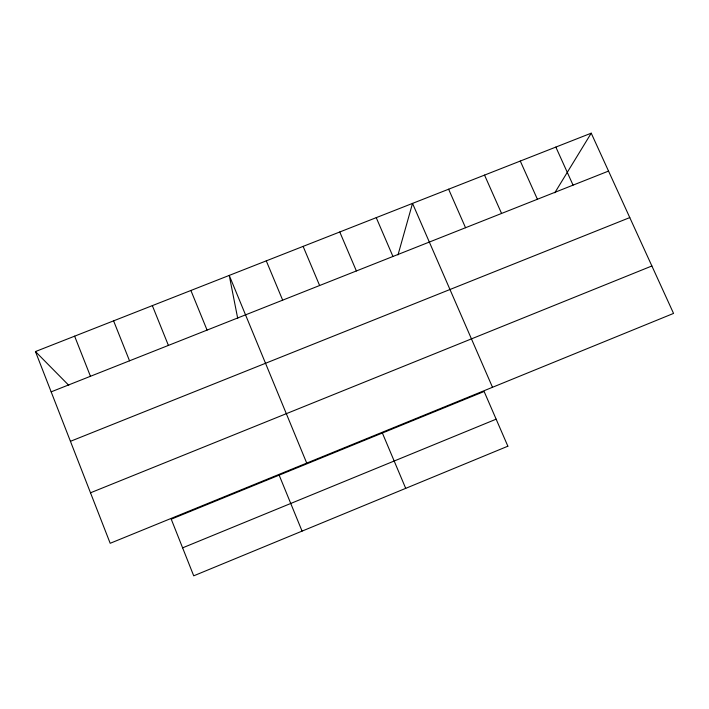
<?xml version="1.0" encoding="UTF-8"?>
<svg xmlns="http://www.w3.org/2000/svg" width="709" height="709" viewBox="0 0 709 709"><rect width="100%" height="100%" fill="white"/><g stroke="black" fill="none" stroke-linecap="round" stroke-linejoin="round"><path stroke-width="1.06" d="M398.006 254.886L412.523 203.394L492.498 387.291M554.801 192.777L591.226 133.177L673.55 313.413L110.187 543.289L35.45 351.558L591.226 133.177M182.612 547.844L496.14 419.179M90.504 492.799L651.881 265.981M70.439 441.317L629.787 217.583M51.154 391.855L608.544 171.082M35.45 351.558L68.773 385.306M555.847 147.073L573.058 185.129M520.282 161.049L537.404 199.256M484.539 175.096L501.564 213.453M448.62 189.206L465.538 227.722M376.24 217.645L392.954 256.472M339.771 231.976L356.379 270.953M382.373 433.022L405.708 488.359M303.115 246.377L319.617 285.514M266.274 260.859L282.669 300.155M306.722 463.092L229.246 275.402L237.71 318.385M279.151 475.145L302.069 531.121M190.898 290.477L207.072 330.093M152.346 305.623L168.405 345.416M113.591 320.849L129.534 360.81M74.622 336.163L90.451 376.293M507.866 446.2L193.717 575.823L171.241 519.183L484.132 391.492L507.866 446.2"/></g></svg>
